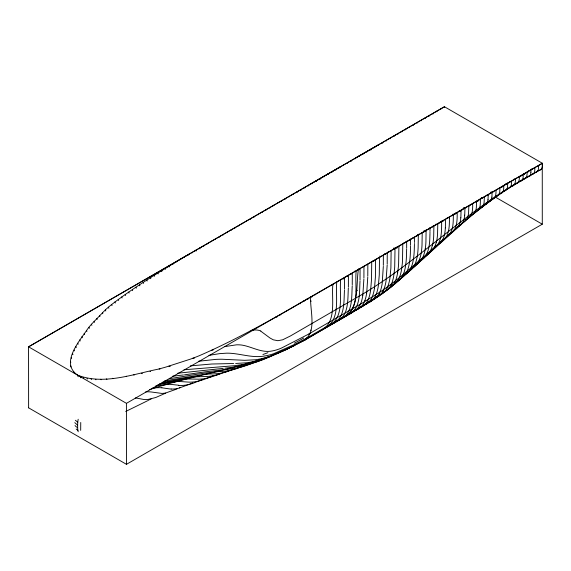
<?xml version="1.0" encoding="UTF-8"?>
<svg xmlns="http://www.w3.org/2000/svg" width="571" height="571" viewBox="0 0 571 571"><rect width="100%" height="100%" fill="white"/><g stroke="black" fill="none" stroke-linecap="round" stroke-linejoin="round"><path stroke-width="0.86" d="M203.811 246.158L203.811 245.651M207.701 243.917L207.701 243.417M211.584 241.676L211.584 241.169M215.467 239.435L215.467 238.928M219.35 237.193L219.35 236.687M223.232 234.952L223.232 234.445M227.115 232.711L227.115 232.204M230.998 230.47L230.998 229.963M234.881 228.229L234.881 227.722M238.764 225.988L238.764 225.481M242.654 223.739L242.654 223.24M246.536 221.498L246.536 220.991M250.419 219.257L250.419 218.75M254.302 217.016L254.302 216.509M258.185 214.775L258.185 214.268M262.068 212.533L262.068 212.027M265.95 210.292L265.95 209.785M269.833 208.044L269.833 207.544M273.716 205.803L273.716 205.303M277.599 203.554L277.599 203.062M281.489 201.313L281.489 200.814M285.372 199.065L285.372 198.572M289.254 196.817L289.254 196.331M293.144 194.568L293.144 194.097M297.027 192.77L297.027 191.849M300.91 190.514L300.91 189.608M304.793 188.087L304.793 187.367M308.675 186.003L308.675 185.125M312.551 183.741L312.558 182.884M316.434 181.471L316.434 180.636M320.31 179.201L320.31 178.395M386.339 140.28L386.339 141.001M390.221 138.039L390.221 138.717M394.104 136.44L394.104 135.798M397.987 134.171L397.987 133.557M401.87 131.887L401.87 131.316M417.401 122.344L417.401 123.036M421.284 120.153L421.284 120.759M422.219 232.747L422.012 245.137A94.372 54.266 60.2 0 1 421.448 251.404C420.563 257.585 418.529 264.623 412.705 267.885M425.174 117.862L425.174 118.582M426.109 230.506L425.923 241.847A89.49 51.461 60.2 0 1 425.316 248.528M429.057 115.62L429.057 116.32M432.939 113.379L432.939 114.064M436.822 111.131L436.822 111.809M440.705 108.89L440.705 109.561M476.578 201.349L476.371 207.323A21.327 12.262 60.2 0 1 474.373 213.254M480.461 199.108L480.254 204.739A19.228 11.056 60.2 0 1 478.241 210.235L475.186 212.383A45.352 26.08 60.2 0 1 474.258 212.79M28.621 407.837L28.564 346.825L444.459 106.741L542.45 163.32C542.75 166.24 542.193 170.772 538.246 170.472M199.921 248.885L199.929 247.893M405.753 129.075L405.753 129.895M409.635 126.826L409.635 127.619M413.518 124.585L413.518 125.363M429.999 228.264L429.992 231.176M433.889 226.03L433.689 236.444A75.015 43.132 60.2 0 1 433.039 242.732L432.418 245.644M472.702 204.247L472.702 203.597M180.564 259.612L180.572 259.141M196.039 251.119L196.039 250.134M414.439 241.804L414.446 237.222M437.779 223.789L437.564 233.782A66.85 38.443 60.2 0 1 436.801 240.405M441.661 221.548C441.49 230.984 442.389 243.225 433.261 249.013M464.944 208.087L464.723 215.188M468.82 205.838L468.605 212.555A26.273 15.11 60.2 0 1 466.65 219.371M410.549 245.03L410.556 239.463M445.551 219.307L445.366 227.872M449.427 218.343L449.434 217.066M542.45 163.32L453.331 214.81C453.267 222.79 453.681 233.132 445.673 237.664M457.193 212.576C457.171 219.949 457.514 229.428 450.205 233.703M461.068 210.335L460.847 217.829M472.695 204.818C472.717 209.743 472.552 215.859 467.785 218.7A41.961 24.125 60.2 0 1 465.465 219.885M192.149 252.86L192.156 252.375M406.659 248.299L406.666 241.704M414.432 242.632L414.425 243.467M429.984 231.905L429.984 232.633M449.42 218.522C449.427 226.701 449.384 237.201 441.14 241.647M184.404 257.343L184.404 256.871L189.529 253.895M188.266 255.094L188.273 254.616M410.542 245.887L410.335 253.845A118.004 67.849 60.2 0 1 409.942 259.177C409.072 266.314 407.487 275.158 400.392 278.719M406.645 249.177L406.416 257.264A122.301 70.319 60.2 0 1 406.074 261.939L405.346 267.149A55.323 31.812 60.2 0 1 402.22 276.621M383.334 265.415L383.369 255.158M414.418 244.295L414.253 250.448A113.258 65.123 60.2 0 1 413.804 256.379C412.947 263.288 411.227 271.632 404.496 275.179M429.977 233.353L429.763 239.791A79.676 45.808 60.2 0 1 429.171 245.63C428.286 251.54 425.823 258.071 420.099 260.819M344.491 289.19L344.541 277.577M348.374 286.949L348.424 275.336M352.257 284.708L352.307 273.095M360.023 280.218L360.073 268.613M363.905 277.956L363.955 266.371M367.781 276.186L367.838 264.123M383.319 266.393L382.185 283.551A67.257 38.671 60.2 0 1 380.814 289.675L379.23 293.608M387.202 264.016L387.252 252.91M344.477 290.196C343.706 301.581 345.348 318.504 332.558 323.764M348.36 287.955C347.603 299.397 349.231 316.777 336.012 321.644M352.243 285.714C351.486 297.156 353.114 314.528 339.902 319.403M360.008 281.225C359.259 292.759 360.872 309.475 348.06 314.771M363.891 278.962L362.828 295.243M367.767 277.185L366.703 292.966M387.181 264.98L386.039 281.068A66.843 38.435 60.2 0 1 384.64 287.206L383.027 291.131M530.909 172.249L530.944 169.958M358.381 269.591C355.776 285.457 359.994 309.946 342.243 318.061M488.019 199.629L488.226 194.618M491.902 197.109L492.109 192.377M374.512 287.955L375.397 277.185L375.604 259.641M370.579 290.668L371.514 279.547L371.721 261.882M425.302 248.513C424.46 254.295 422.419 260.654 417.208 263.923M80.747 422.469L80.682 430.377M397.652 272.795L398.408 266.536A137.318 78.955 60.2 0 0 398.629 263.288L398.901 246.187M436.786 240.391L436.273 242.604M364.833 300.703C363.406 304.828 360.472 308.825 356.076 310.024M376.339 293.894L375.418 295.992M395.632 280.354L394.361 283.045A39.527 22.726 60.2 0 1 392.969 285.136L391.321 286.87A28.885 16.609 60.2 0 1 388.53 288.555M360.308 304.571L356.811 309.689L351.872 312.473M398.123 280.104L399.186 278.013A59.355 34.132 60.2 0 0 401.477 269.983L402.277 263.873A129.724 74.587 60.2 0 0 402.498 260.683L402.783 243.945M184.397 256.879C159.43 272.017 134.264 287.077 111.124 304.935A215.081 124.178 0 0 0 105.371 309.867L91.396 324.307A319.746 184.604 0 0 0 87.97 328.482C79.919 340.609 59.791 362.913 77.577 375.126C103.458 385.254 132.393 374.319 158.374 369.13A319.746 184.604 0 0 0 165.59 367.146L190.607 359.073A215.081 124.178 0 0 0 199.151 355.762C229.556 342.614 258.706 326.719 287.563 310.488L453.331 214.81M458.656 225.838L456.3 228.614L453.238 230.613M462.503 222.711L460.99 224.531M466.578 219.285L464.537 221.534L461.632 223.304M474.315 213.183L471.325 215.617A44.017 25.31 60.2 0 1 470.083 216.209M482.074 207.194L479.362 209.065M431.455 250.669L433.981 248.285M440.063 242.561L434.488 247.814M429.435 252.575L422.369 259.22M395.375 283.559L396.06 282.895A38.364 22.062 60.2 0 0 398.123 280.097M421.862 259.698L392.127 286.185A179.265 103.501 -60 0 1 380.914 294.665L371.05 301.238M387.609 289.725L389.236 287.97A39.52 22.726 60.2 0 0 390.585 285.864L392.049 282.559A64.109 36.865 60.2 0 0 393.79 275.493L394.54 269.148A139.595 80.268 60.2 0 0 394.711 266.671L395.018 248.428M485.964 204.268L482.952 206.067A48.556 27.915 60.2 0 1 482.652 206.174M433.418 225.809L431.869 227.208M423.725 232.133L426.287 229.82M441.369 221.077L439.056 223.154M418.764 234.203L416.723 236.037M447.064 218.386L448.149 217.415M453.367 215.153L456.093 212.74M409.328 240.291L410.856 238.942M403.74 242.982L401.756 244.709M461.397 210.413L464.694 207.551M469.783 216.68L409.8 270.811L393.191 284.979A184.861 106.727 -60 0 1 382.035 293.316L361.257 306.491L307.819 337.425A247.25 142.75 -60 0 1 296.806 343.399L273.545 353.763A87.442 50.484 -60 0 1 265.272 355.869C253.438 358.317 241.84 353.977 230.12 353.242A136.39 78.741 -60 0 0 226.387 353.178L219.55 353.649L208.929 355.362M396.481 247.122L394.026 249.199M468.441 206.566L470.104 205.16M489.861 201.385L487.456 202.784M391.913 285.529L393.091 284.551M479.661 208.415L480.825 207.466M476.485 201.963L477.763 200.921M387.516 252.525L388.987 251.34M479.04 199.893L481.61 197.859M529.581 175.968L527.732 176.824A27.986 16.088 60.2 0 1 527.318 176.917M493.772 198.565L491.381 199.821M301.117 341.494C318.34 335.42 309.696 310.51 310.653 297.141M489.668 193.64L492.281 191.72M377.424 296.506L378.644 295.65M499.197 188.623L499.875 187.895M501.424 187.088L504.079 185.282M357.346 290.304L356.104 291.153M530.345 169.844L531.387 169.137M504.964 184.683L507.626 182.891M529.317 170.543L527.269 171.914M373.755 298.997L350.002 313.879L303.222 340.93L284.501 350.508M525.234 173.263L520.638 176.268M508.59 188.309C467.328 215.188 432.725 250.662 394.561 281.503A207.394 119.739 -60 0 1 380.95 291.431L362.564 302.916L308.583 334.135L281.539 348.024A61.854 35.709 -60 0 1 272.288 350.937C261.582 353.228 252.068 346.683 241.861 345.077A82.303 47.521 -60 0 0 236.53 344.82L224.524 346.647M509.953 187.431L541.508 169.08M370.55 301.552L370.95 301.302L304.579 340.23L286.671 349.188M310.71 183.948L340.866 166.489M444.445 107.419L444.445 106.734L28.564 346.825L126.448 403.34L542.264 163.206L542.286 224.196L126.469 464.323L28.571 407.808M526.897 177.224C465.344 210.706 417.073 263.374 356.24 297.834L290.332 336.019L282.681 339.795L277.884 340.709L273.273 339.816L269.912 337.953L260.733 331.137M308.99 333.978L310.517 333.093M305.478 338.867L307.798 337.525M378.288 144.92L355.248 158.188L355.233 158.759M303.772 340.68L305.585 339.645M528.625 176.225L529.774 175.575M530.345 175.247L533.778 173.313M298.062 343.128L298.754 342.736M535.498 172.349L536.654 171.707M537.232 171.386L538.974 170.415M295.978 344.284L296.67 343.899M449.448 234.131L449.834 233.924M295.286 344.663L293.901 345.412M125.699 411.477L147.639 400.714M293.209 345.783L291.817 346.518M432.475 249.448L432.868 249.234M416.402 264.373L416.809 264.159M150.88 399.058L151.522 398.722M290.425 347.239L291.124 346.882M149.588 399.729L150.23 399.393M148.289 400.385L148.938 400.057M289.733 347.603L263.838 359.359A146.304 84.472 -60 0 1 261.133 360.337A131.266 75.786 -60 0 1 247.272 363.791M165.697 393.133L155.755 397.509L147.718 399.507A43.218 24.953 -60 0 1 143.828 399.479L137.333 398.237A71.618 41.348 -60 0 0 135.306 398.008M440.348 242.047L440.748 241.854M179.337 387.852L180.507 387.281M294.272 345.683L290.268 347.575M408.172 271.76C414.867 268.47 416.83 260.34 417.665 253.553A104.85 60.283 60.2 0 0 418.122 247.793L418.329 234.981M191.835 383.184L192.527 382.856M448.663 234.517L449.063 234.331M271.446 355.64L271.924 355.419M269.533 356.547L268.577 356.989M190.457 383.833L191.149 383.505M267.613 357.432L268.092 357.21M201.898 379.708L202.348 379.501M176.967 388.972L165.768 392.962A44.809 25.866 -60 0 1 161.821 393.419L152.778 392.191A79.947 46.158 -60 0 0 147.504 391.785L145.684 391.856M267.128 357.653L257.757 361.579L248.977 364.448A125.17 72.267 -60 0 1 241.048 366.139L224.86 368.238M411.862 268.284L412.291 268.092M189.765 384.147L178.873 388.166A53.617 30.955 -60 0 1 171.179 389.044M259.405 360.358L260.362 359.93M289.326 348.003L285.543 349.68M201.442 379.915L193.676 383.034A70.297 40.591 -60 0 1 178.687 385.425M283.808 350.822L268.641 357.296L258.328 360.358A140.288 80.996 -60 0 1 246.18 362.806L235.659 363.47M212.041 376.232L212.676 375.946M257.921 361.022L258.449 360.786M282.352 351.072L273.552 354.869M283.387 350.615L270.169 356.09A119.682 69.098 -60 0 1 255.187 359.787L244.652 360.308L222.126 359.238A227.015 131.066 -60 0 0 215.802 359.387L198.58 361.243M282.502 350.994L286.014 349.466M211.406 376.51L206.374 378.566A98.269 56.736 -60 0 1 197.316 381.357A72.403 41.797 -60 0 1 188.644 382.12L180.293 381.528A93.701 54.095 -60 0 0 176.931 381.542L157.889 384.747M283.452 350.58L285.186 349.83M256.857 361.479L257.385 361.25M415.552 264.751L415.981 264.573M256.322 361.707L247.057 365.269A126.819 73.216 -60 0 1 232.725 368.752M230.192 370.286L218.143 374.59A95.107 54.909 -60 0 1 207.444 376.439L193.391 376.91L162.178 382.363M220.192 373.641L218.593 374.298A144.47 83.409 -60 0 1 213.854 376.089L211.498 376.867A90.868 52.461 -60 0 1 203.026 378.851L200.549 379.087A87.656 50.612 -60 0 1 198.365 379.187L186.938 378.937L159.652 383.669M238.235 367.753L225.745 372.071M246.401 365.133L235.844 368.902A116.941 67.514 -60 0 1 223.147 371.357C205.025 372.221 187.238 376.189 169.302 378.644M268.341 356.925C229.549 370.493 188.616 376.596 149.652 389.6M360.665 307.405C364.912 306.006 367.553 301.931 368.887 297.869A65.001 37.379 60.2 0 0 370.565 290.653M495.328 196.938L497.691 195.81A11.97 6.881 60.2 0 0 499.696 192.191L499.861 189.929A46.943 26.994 60.2 0 0 499.875 189.051L499.875 188.18M344.206 317.041C360.501 308.804 354.534 285.543 356.19 270.854M328.675 326.005C344.948 317.633 339.145 294.829 340.659 279.819M324.792 328.254C341.065 319.881 335.263 297.07 336.776 282.06M379.922 294.657L380.357 294.529A29.521 16.973 60.2 0 0 384.561 291.774L385.489 290.675A39.485 22.704 60.2 0 0 386.81 288.555L388.444 284.629A66.129 38.021 60.2 0 0 389.886 278.505L390.892 267.963L391.135 250.669M213.561 349.745L211.563 350.337M363.955 305.142C368.937 303.908 371.814 299.026 373.12 294.4A67.478 38.799 60.2 0 0 374.497 287.948M499.304 194.154L501.623 193.134A11.056 6.36 60.2 0 0 503.593 189.772L503.743 187.602A44.395 25.531 60.2 0 0 503.758 186.76L503.758 185.654M360.244 307.541L359.387 307.769M320.481 330.609C337.418 323.115 331.216 299.018 332.893 284.301M503.301 191.456L505.571 190.528A12.162 6.995 60.2 0 0 505.935 190.264A10.042 5.774 60.2 0 0 507.469 187.367L507.619 185.561A39.221 22.547 60.2 0 0 507.64 184.476L507.64 183.412M374.176 260.847L372.399 261.297M343.349 317.262L343.778 317.155M511.373 186.317C515.17 186.025 515.642 181.913 515.406 178.93M347.632 314.892L346.754 315.078M515.435 183.862C518.982 183.605 519.517 179.779 519.296 176.974M507.062 188.908C510.902 188.708 511.844 184.683 511.523 181.557M351.008 312.687L351.443 312.587M155.333 386.146L167.767 384.376A83.138 48 -60 0 1 171.507 384.44L178.752 385.254M164.662 380.836L205.153 374.255M194.54 358.024L192.784 358.26M247.279 363.784L234.852 365.683L184.012 369.78M184.483 374.833L205.796 371.757L232.74 368.702M183.469 374.976L172.613 376.21M206.309 374.105L205.731 374.183M152.214 388.209L154.969 387.887A79.612 45.966 -60 0 1 161.879 387.788M191.678 365.768L211.77 364.012L233.66 363.513M191.271 365.811L190.364 365.897M223.225 368.395L177.795 373.22M393.426 248.164L397.031 248.071M206.345 374.098L214.989 373.848A106.227 61.333 -60 0 0 225.738 372.092M487.812 195.111L486.899 195.111M478.07 201.199L476.164 201.192M492.944 192.227L490.696 192.206M405.945 241.326L407.765 241.333M482.224 198.101L481.289 198.094M502.815 186.803L501.509 186.767M466.414 207.673L463.702 207.58M412.833 237.914L413.44 237.936M460.754 210.985L459.113 210.92M417.901 234.481L419.078 234.531M506.705 184.197L505.421 184.126M423.518 231.062L425.866 231.191M455.116 214.339L452.903 214.218M171.186 389.029L170.151 388.965A74.044 42.754 -60 0 1 168.852 388.822L161.879 387.795M429.727 227.686L430.905 227.758M447.279 217.572L448.378 217.637M435.38 224.289L437.729 224.446M443.346 221.056L442.211 220.977M510.631 181.628L509.782 181.549M514.171 179.016L514.592 179.073M159.959 369.116L159.152 368.916M310.595 330.131L311.166 330.288M532.279 169.423L531.465 169.166M77.913 430.341L76.157 429.007M310.46 300.71L311.274 301.174M495.264 197.052L542.286 224.196M311.009 296.563L311.852 297.056M307.105 298.79L307.955 299.275M303.208 301.017L304.058 301.509M299.318 303.258L300.175 303.751M279.904 314.471L280.754 314.964M276.021 316.712L276.871 317.205M315.72 294.807L314.885 294.322M133.707 374.847L134.128 375.133M350.508 273.695L351.208 274.223M354.47 271.146L355.162 271.696M359.387 269.326L358.709 268.755M126.277 376.218L126.634 376.525M75.401 420.27L77.056 421.655A9.215 5.317 0 0 0 77.777 422.076M379.879 256.086L380.522 256.786M384.426 253.767L385.054 254.488M74.78 422.654L76.714 424.381A16.159 9.329 0 0 0 77.62 424.945M112.608 378.266L112.937 378.673M106.891 379.572L106.434 378.908M101.081 379.758L100.781 379.251M95.935 379.786L95.678 379.28M91.41 379.672L91.103 379.001M87.313 379.094L87.035 378.423M83.445 377.574L83.716 378.266M80.304 376.467L80.825 377.845M102.402 312.63L102.809 313.722M99.532 315.449L99.939 316.548M77.577 375.126L78.191 376.767M105.378 309.867L105.785 310.974M96.749 318.325L97.163 319.425M94.065 321.252L94.472 322.358M70.94 366.967L70.526 365.825M108.454 307.162L108.854 308.254M91.467 324.228L91.867 325.334M111.638 304.514L112.03 305.613M88.955 327.254L89.347 328.368M86.514 330.324L86.906 331.437M114.914 301.931L115.299 303.023M84.173 333.45L84.551 334.563M118.283 299.39L118.647 300.489M81.924 336.626L82.295 337.739M79.797 339.873L80.154 340.98M121.723 296.891L122.073 297.983M78.12 344.256L77.784 343.185M70.804 362.378L70.476 361.329M76.236 347.639L75.914 346.583M74.187 350.059L74.43 350.872M125.22 294.436L125.549 295.514M71.632 358.388L71.325 357.353M72.938 354.67L72.624 353.635M128.775 292.002L129.075 293.073M132.358 289.59L132.636 290.646M135.977 287.192L136.226 288.234M139.617 284.808L139.838 285.835M143.264 282.438L143.464 283.444M146.933 280.068L147.104 281.068M150.616 277.713L150.758 278.698M154.313 275.365L154.427 276.335M158.017 273.024L158.11 273.98M161.736 270.683L161.807 271.632M165.469 268.356L165.519 269.291M169.216 266.036L169.244 266.978M172.977 263.723L172.984 264.195M359.123 155.954L359.123 156.49M351.343 160.437L351.351 161.265M366.896 151.479L366.903 151.957M363.006 153.72L363.013 154.227M347.461 162.678L347.468 163.292M343.578 164.919L343.585 165.561M176.76 261.425L176.76 261.896M374.683 147.739L374.676 147.004M370.793 150.152L370.786 149.238M339.702 167.167L339.702 167.831M335.819 169.409L335.827 170.101M534.827 167.717C534.834 170.172 535.048 173.734 532.044 174.505A22.312 12.833 60.2 0 1 531.266 174.69M527.062 172.199C527.19 174.862 527.09 178.752 523.621 179.123A33.282 19.136 60.2 0 1 523.179 179.215M523.179 174.441C523.343 177.21 523.093 181.15 519.524 181.471A38.542 22.162 60.2 0 1 518.825 181.599M495.992 190.464L495.985 191.606A36.266 20.849 60.2 0 1 495.935 193.305L495.785 194.64A13.047 7.502 60.2 0 1 493.787 198.58M484.344 196.867L484.137 202.17A17.366 9.985 60.2 0 1 482.11 207.252M382.456 143.285L382.456 142.522M379.487 257.4L379.28 274.822L378.373 285.586A63.595 36.565 60.2 0 1 376.368 293.922M378.566 145.576L378.566 144.763M331.944 171.657L331.944 172.385M328.068 173.898L328.068 174.576M324.192 176.146L324.192 176.782M126.419 403.326L126.469 464.323M538.71 165.476L538.275 170.187L536.333 172.199A17.58 10.107 60.2 0 1 535.248 172.485M528.653 171.857A54.909 31.569 60.2 0 1 527.397 171.507M524.649 174.348A62.66 36.03 60.2 0 1 523.393 174.076M530.866 172.221A10.157 5.838 60.2 0 1 529.717 176.139M519.831 176.717A84.23 48.435 60.2 0 1 519.41 176.653M362.785 295.207A60.633 34.867 60.2 0 1 360.358 304.629M366.682 292.952A63.774 36.672 60.2 0 1 364.862 300.724M375.39 295.964A35.274 20.285 60.2 0 1 371.086 301.288M370.572 301.674A37.115 21.341 60.2 0 1 368.081 302.609M379.194 293.565A33.132 19.05 60.2 0 1 371.378 300.382M382.97 291.074A32.811 18.864 60.2 0 1 375.911 297.598M387.609 289.725A28.786 16.552 60.2 0 1 384.012 291.767M397.637 272.781A61.825 35.545 60.2 0 1 395.653 280.375M395.375 283.551A29.478 16.952 60.2 0 1 392.191 285.514M402.098 276.485A34.053 19.578 60.2 0 1 395.467 282.609M432.297 245.537A40.027 23.011 60.2 0 1 424.66 256.886M436.223 242.561A39.635 22.79 60.2 0 1 427.943 253.46M445.337 227.85A54.423 31.298 60.2 0 1 444.431 235.016L443.874 236.829A34.988 20.121 60.2 0 1 443.653 237.465A39.613 22.776 60.2 0 1 435.766 245.965M460.783 217.794A31.976 18.386 60.2 0 1 458.749 225.945M464.673 215.153A28.885 16.609 60.2 0 1 462.596 222.818M461.104 224.71A49.905 28.693 60.2 0 1 457.036 227.115M478.755 209.329A46.879 26.958 60.2 0 1 478.148 209.55M488.012 199.622A15.724 9.043 60.2 0 1 485.992 204.304M491.909 197.116A14.289 8.215 60.2 0 1 489.882 201.413M347.261 276.685A126.148 73.124 59.8 0 1 346.547 276.178M343.307 279.076A123.257 71.454 59.8 0 1 342.579 278.584M74.423 373.156A11.349 6.574 59.8 0 1 73.702 372.035M303.693 338.053A212.491 126.227 -61.5 0 1 294.329 343.171M267.913 352.692A111.117 40.156 -6.9 0 1 262.917 354.498M78.191 419.242A26.773 15.46 -60 0 0 77.663 423.96L77.649 427.643A26.773 15.46 -60 0 0 78.191 431.74M251.033 330.502A37.957 21.912 -60 0 1 260.819 330.966M389.543 287.456A182.17 105.178 -60 0 1 388.366 288.398M170.272 366.339A130.702 75.458 -60 0 1 168.959 366.182M487.034 195.61A247.45 142.864 -60 0 1 488.355 194.618M150.53 371.485A98.747 57.007 -60 0 1 150.03 371.314M142.386 373.684A83.195 48.035 -60 0 1 141.565 373.284M77.663 427.7A11.384 6.574 0 0 1 75.022 425.516"/></g></svg>
